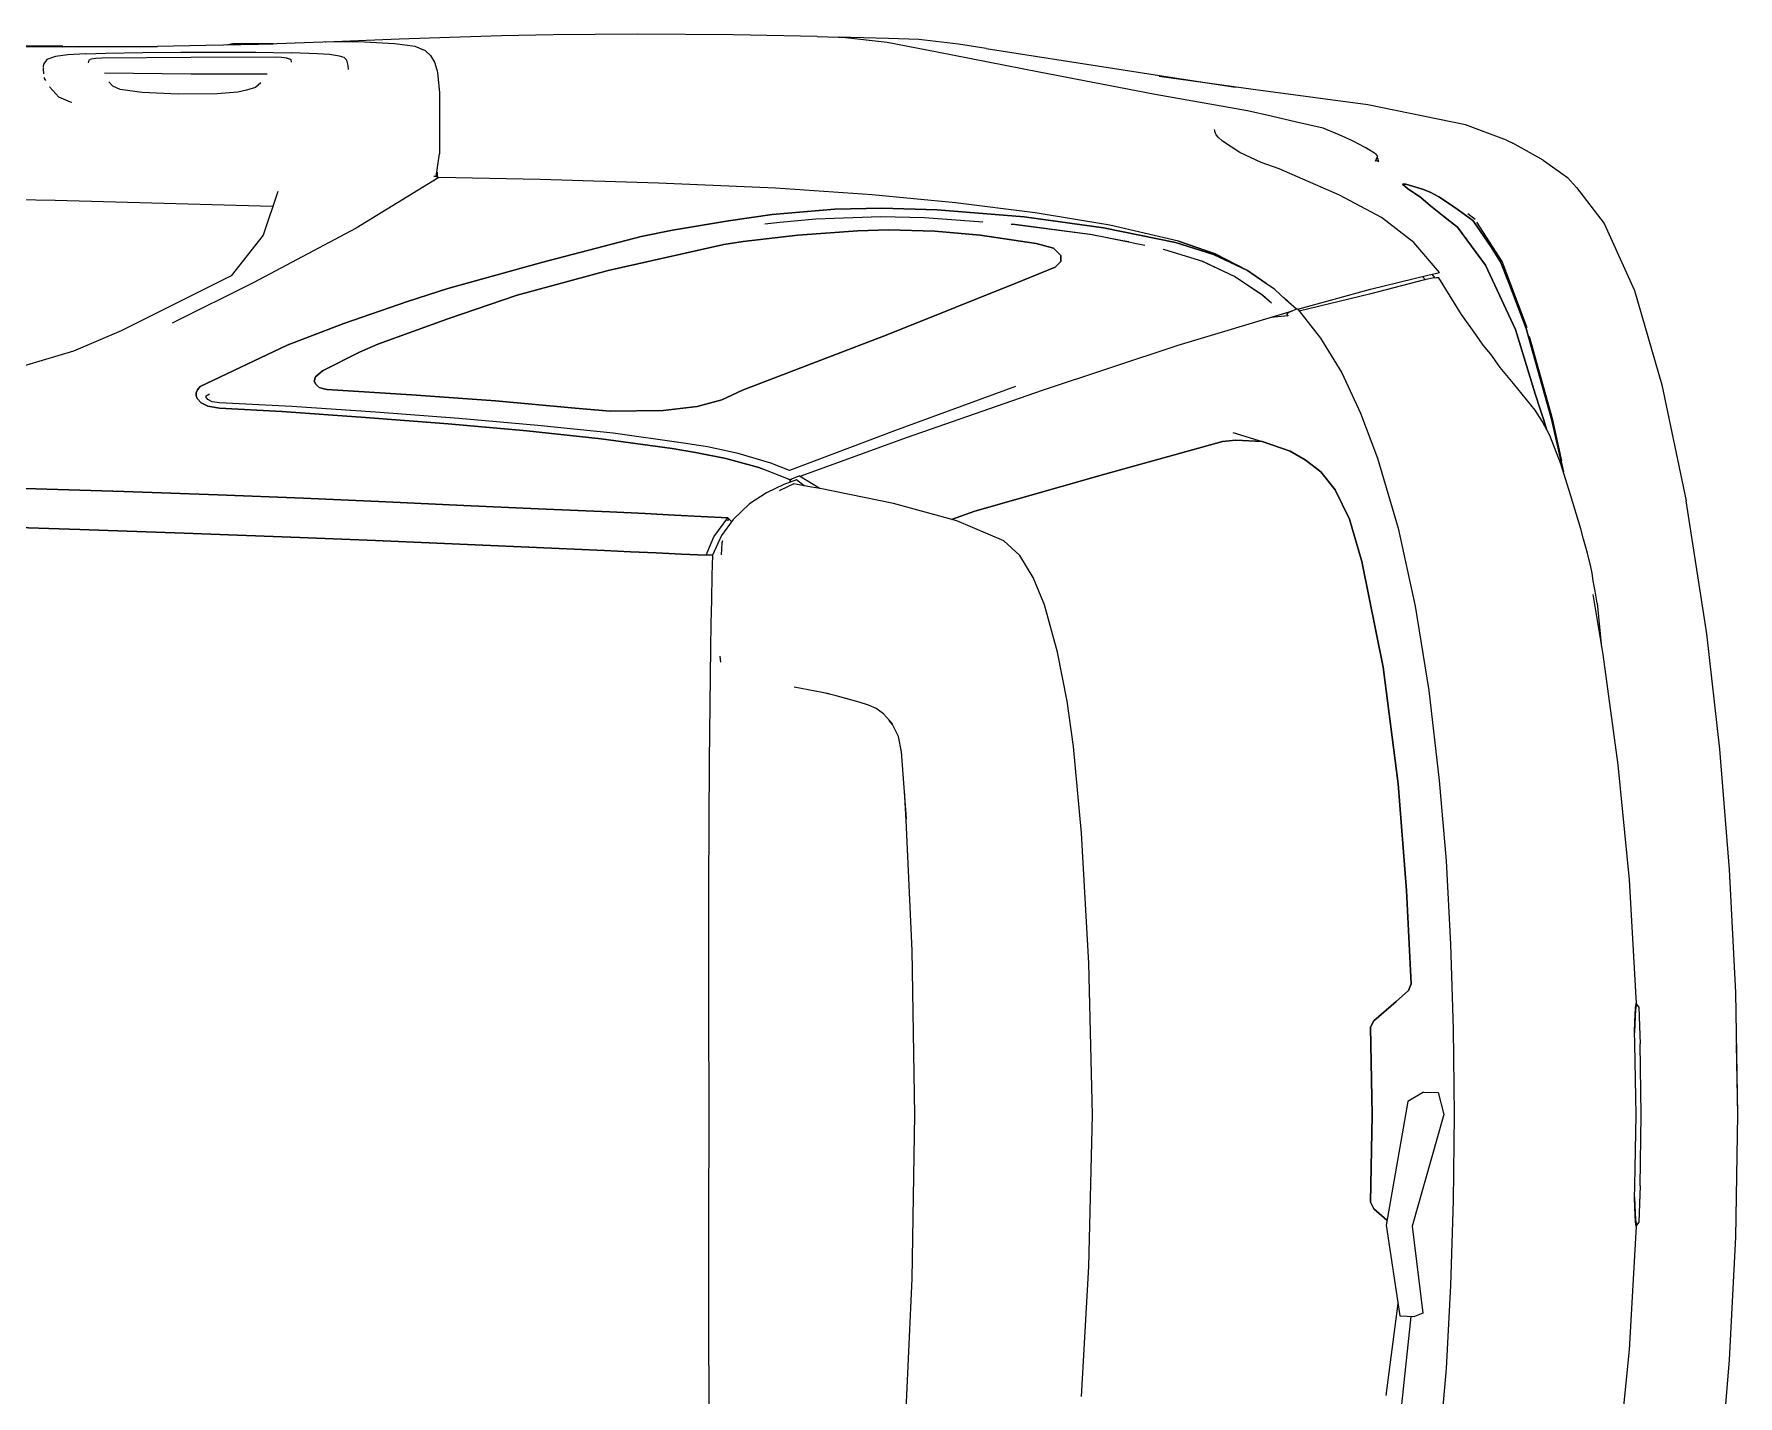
# Model space of a CAD drawing. Header units: millimetres. Extents: x 116290 to 180258, y 22146 to 121276.
# Drawn here: x 123896 to 125265, y 39548 to 40642 of the extents above; entities that cross this region are included whole.
import ezdxf

# ---------------------------------------------------------------- set-up
doc = ezdxf.new("R2010")
doc.units = ezdxf.units.MM

# ---------------------------------------------------------------- blocks, each defined once
blk = doc.blocks.new('A$C7ADB3080')
at = {"linetype": 'Continuous'}
for p, q in [((3154.5, 1834.7), (2920.1, 1835.4)), ((2925, 1835.1), (3140.2, 1834.4)), ((3140.2, 1834.4), (3154.5, 1834.3)), ((3155.1, 1834.3), (3141.2, 1834.3)), ((3141.2, 1834.3), (3141.2, 1834.3)), ((3154.5, 1834.7), (3189.7, 1834.5)), ((3167.6, 1834.3), (3155.1, 1834.3)), ((3167.2, 1834.3), (3179.8, 1834.4)), ((3179.8, 1834.4), (3189.8, 1834.5)), ((3189.7, 1834.5), (3230.4, 1834.5)), ((3269.2, 1835.3), (3230.4, 1834.5)), ((3311.5, 1836.1), (3269.2, 1835.3)), ((3290.9, 1836.5), (3285.7, 1835.6)), ((3301, 1836.5), (3290.9, 1836.5)), ((3290.9, 1836.5), (3301, 1836.5)), ((3323.5, 1836.5), (3301, 1836.5)), ((3301, 1836.5), (3323.5, 1836.5)), ((3363.4, 1837.9), (3311.5, 1836.1)), ((3392, 1838.1), (3363.4, 1837.9)), ((3365.8, 1837.9), (3365.3, 1837.9)), ((3424.7, 1840.3), (3365.8, 1837.9)), ((3420.9, 1836.7), (3392, 1838.1)), ((3437.5, 1834.4), (3420.9, 1836.7)), ((3465.3, 1841.8), (3424.7, 1840.3)), ((3445.8, 1830.9), (3437.5, 1834.4)), ((3506.8, 1843), (3465.3, 1841.8)), ((3548.4, 1843.9), (3506.8, 1843)), ((3615.8, 1844.5), (3548.4, 1843.9)), ((3693.3, 1843.9), (3615.8, 1844.5)), ((3760.4, 1842.6), (3693.3, 1843.9)), ((3760.4, 1842.6), (3777.5, 1842)), ((3780.6, 1841.8), (3777.5, 1842)), ((3817.8, 1840.9), (3777.6, 1842)), ((3777.6, 1842), (3784.7, 1841.8)), ((3816.5, 1837.6), (3780.6, 1841.8)), ((3856.8, 1830), (3816.5, 1837.6)), ((3842, 1840.1), (3817.8, 1840.9)), ((3873.8, 1836.4), (3842, 1840.1)), ((3896.2, 1832.9), (3873.8, 1836.4)), ((3138.8, 1818), (3139.2, 1820.6)), ((3141.5, 1824), (3139.2, 1820.6)), ((3148.6, 1826.5), (3141.5, 1824)), ((3158.6, 1827.8), (3148.6, 1826.5)), ((3173, 1828.6), (3158.6, 1827.8)), ((3173, 1828.6), (3189, 1829)), ((3175.3, 1823.4), (3174.9, 1821.4)), ((3175.3, 1823.4), (3176.5, 1824)), ((3177.6, 1824.3), (3176.5, 1824)), ((3180.9, 1824.9), (3177.6, 1824.3)), ((3185.7, 1825.1), (3180.9, 1824.9)), ((3257.4, 1825.6), (3185.7, 1825.1)), ((3189, 1829), (3218.8, 1829.6)), ((3218.8, 1829.6), (3249.2, 1829.8)), ((3249.2, 1829.8), (3278.5, 1830)), ((3325.3, 1825.8), (3257.4, 1825.6)), ((3278.5, 1830), (3294.3, 1829.9)), ((3294.3, 1829.9), (3309.6, 1829.8)), ((3309.6, 1829.8), (3338.2, 1829.4)), ((3330.2, 1825.6), (3325.3, 1825.8)), ((3334.3, 1825.1), (3330.2, 1825.6)), ((3336.4, 1824.3), (3334.3, 1825.1)), ((3334.5, 1825), (3335.7, 1824.9)), ((3335.7, 1824.9), (3337.6, 1824)), ((3337.6, 1824), (3336.4, 1824.3)), ((3337.6, 1824), (3338, 1821.8)), ((3359.1, 1828.7), (3338.2, 1829.4)), ((3368.6, 1828), (3359.1, 1828.7)), ((3376.8, 1826.8), (3368.6, 1828)), ((3380.5, 1825.5), (3376.8, 1826.8)), ((3382.5, 1823.5), (3380.5, 1825.5)), ((3383.7, 1819.1), (3382.5, 1823.5)), ((3445.8, 1830.9), (3449.9, 1827.1)), ((3449.9, 1827.1), (3453.1, 1821.8)), ((3453.1, 1821.8), (3454.9, 1815.7)), ((3938.8, 1813.9), (3856.8, 1830)), ((3896.2, 1832.9), (3937.3, 1826.5)), ((3937.3, 1826.5), (3958, 1823.1)), ((3958, 1823.1), (4042.4, 1810.1)), ((3138.8, 1816.6), (3138.9, 1817.6)), ((3139.2, 1812.5), (3138.8, 1816.6)), ((3139.6, 1808.8), (3139.6, 1809.6)), ((3140.7, 1807.1), (3139.6, 1808.8)), ((3187.9, 1813.2), (3257.6, 1812.5)), ((3257.6, 1812.5), (3318.7, 1812.5)), ((3384, 1816), (3383.7, 1819.1)), ((3454.9, 1815.7), (3455.1, 1815)), ((3455.1, 1815), (3455.4, 1813.2)), ((3455.4, 1813.2), (3456.9, 1797.4)), ((4032, 1795.9), (3938.8, 1813.9)), ((4110.6, 1799.9), (4035.1, 1810.4)), ((4035.2, 1810.4), (4035.1, 1810.4)), ((4042.4, 1810.1), (4096.4, 1801.8)), ((3143.9, 1801.9), (3143.8, 1801.9)), ((3151.3, 1793.8), (3143.9, 1801.9)), ((3160.5, 1789.8), (3151.3, 1793.8)), ((3194.7, 1802.6), (3191.3, 1806.1)), ((3200.5, 1799.8), (3194.7, 1802.6)), ((3218.3, 1797.4), (3200.5, 1799.8)), ((3247.2, 1796.1), (3218.3, 1797.4)), ((3278.4, 1796.4), (3247.2, 1796.1)), ((3294.9, 1797.7), (3278.4, 1796.4)), ((3301.9, 1799.5), (3294.9, 1797.7)), ((3309.3, 1801.6), (3301.9, 1799.5)), ((3313.6, 1805.2), (3309.3, 1801.6)), ((3456.9, 1797.4), (3456.9, 1768.6)), ((4106, 1782.7), (4032, 1795.9)), ((4202.8, 1787.5), (4110.6, 1799.9)), ((3161.6, 1789.6), (3160.5, 1789.8)), ((4125.1, 1778.5), (4106, 1782.7)), ((4281.2, 1771.5), (4202.8, 1787.5)), ((3456.9, 1768.6), (3456.9, 1748.3)), ((4080, 1765.6), (4079.5, 1767.9)), ((4081, 1763.4), (4079.8, 1766.2)), ((4145.5, 1773.8), (4125.1, 1778.5)), ((4166.8, 1768.8), (4145.5, 1773.8)), ((4179.6, 1763.4), (4166.8, 1768.8)), ((4314.2, 1759.2), (4281.2, 1771.5)), ((4082.5, 1761.6), (4081, 1763.4)), ((4086.1, 1758.5), (4082.5, 1761.6)), ((4099.9, 1749.3), (4086.1, 1758.5)), ((4190.3, 1758.6), (4179.6, 1763.4)), ((4201, 1753), (4190.3, 1758.6)), ((4208.9, 1748.3), (4201, 1753)), ((4314.2, 1759.2), (4319.2, 1756.8)), ((4343.6, 1743.2), (4319.2, 1756.8)), ((3454.3, 1729.9), (3456.9, 1748.3)), ((4116.9, 1741.3), (4099.9, 1749.3)), ((4131.6, 1736.2), (4116.9, 1741.3)), ((4208.9, 1748.3), (4210.6, 1746.2)), ((4208.9, 1742.4), (4210.6, 1746.2)), ((4211.3, 1742.1), (4209, 1742.8)), ((4210, 1745), (4210.4, 1744.8)), ((4210.4, 1744.8), (4211.4, 1741.7)), ((4343.6, 1743.2), (4363.1, 1729.2)), ((3456.6, 1729.3), (3390, 1688.5)), ((3455.3, 1729.9), (3452.5, 1730)), ((3452.6, 1726.9), (3455.5, 1729.2)), ((3455.3, 1729.2), (3455.3, 1733.4)), ((3455.3, 1728.5), (3455.3, 1729)), ((3537.8, 1727.6), (3456.6, 1729.3)), ((3632.9, 1724.7), (3537.8, 1727.6)), ((3726.9, 1720.6), (3632.9, 1724.7)), ((4180, 1714.9), (4131.6, 1736.2)), ((4370.3, 1721.1), (4363.1, 1729.2)), ((3148.3, 1710.7), (2594.2, 1721.7)), ((3327.1, 1717.9), (3315.3, 1682.8)), ((3804.6, 1715.3), (3726.9, 1720.6)), ((3871.4, 1708.8), (3804.6, 1715.3)), ((4213.7, 1697), (4180, 1714.9)), ((4230.6, 1723.8), (4234.6, 1720.4)), ((4233.3, 1723.8), (4230.6, 1723.8)), ((4234.6, 1720.4), (4230.6, 1723.8)), ((4230.6, 1723.8), (4233.3, 1723.8)), ((4246.7, 1719.9), (4233.3, 1723.8)), ((4233.3, 1723.8), (4246.7, 1719.9)), ((4234.6, 1720.4), (4245.3, 1713.2)), ((4245.3, 1713.2), (4234.6, 1720.4)), ((4245.3, 1713.2), (4253.1, 1706.5)), ((4253.1, 1706.5), (4245.3, 1713.2)), ((4252.8, 1717.5), (4246.7, 1719.9)), ((4246.7, 1719.9), (4252.8, 1717.5)), ((4259.8, 1713.6), (4252.8, 1717.5)), ((4252.8, 1717.5), (4259.8, 1713.6)), ((4266.7, 1709.2), (4259.8, 1713.6)), ((4259.8, 1713.6), (4266.7, 1709.2)), ((4370.3, 1721.1), (4392.6, 1692.2)), ((3323, 1705.8), (3148.3, 1710.7)), ((3724.3, 1699.5), (3689.1, 1694.4)), ((3689.1, 1694.4), (3724.3, 1699.5)), ((3774.5, 1703.9), (3724.3, 1699.5)), ((3724.3, 1699.5), (3774.5, 1703.9)), ((3759.2, 1696), (3811.2, 1697.9)), ((3812.3, 1704.6), (3774.5, 1703.9)), ((3774.5, 1703.9), (3812.3, 1704.6)), ((3811.2, 1697.9), (3846.5, 1697)), ((3856.9, 1703.3), (3812.3, 1704.6)), ((3812.3, 1704.6), (3856.9, 1703.3)), ((3926.7, 1697.5), (3856.9, 1703.3)), ((3856.9, 1703.3), (3926.7, 1697.5)), ((3935.4, 1700.8), (3871.4, 1708.8)), ((3990.3, 1688.8), (3926.7, 1697.5)), ((3926.7, 1697.5), (3990.3, 1688.8)), ((3995.6, 1690.9), (3935.4, 1700.8)), ((4253.1, 1706.5), (4263.7, 1698)), ((4263.7, 1698), (4253.1, 1706.5)), ((4263.7, 1698), (4274.7, 1689.4)), ((4274.7, 1689.4), (4263.7, 1698)), ((4275.4, 1703.2), (4266.7, 1709.2)), ((4266.7, 1709.2), (4275.4, 1703.2)), ((4287.1, 1694.7), (4275.4, 1703.2)), ((4275.4, 1703.2), (4287.1, 1694.7)), ((4288.8, 1695.5), (4283, 1700)), ((3390, 1688.5), (3307.9, 1644.8)), ((3644.1, 1687), (3619.1, 1681.8)), ((3619.1, 1681.8), (3644.1, 1687)), ((3689.1, 1694.4), (3644.1, 1687)), ((3644.1, 1687), (3689.1, 1694.4)), ((3718.4, 1692), (3730.4, 1693.4)), ((3730.4, 1693.4), (3759.2, 1696)), ((3744.9, 1682.9), (3793.1, 1686.4)), ((3793.1, 1686.4), (3744.9, 1682.9)), ((3793.1, 1686.4), (3817.7, 1687.2)), ((3817.7, 1687.2), (3793.1, 1686.4)), ((3817.7, 1687.2), (3854.8, 1686)), ((3854.8, 1686), (3817.7, 1687.2)), ((3846.5, 1697), (3893.4, 1693.5)), ((3854.8, 1686), (3891.3, 1682.8)), ((3891.3, 1682.8), (3854.8, 1686)), ((3916.3, 1691.8), (3917.5, 1691.7)), ((3979.7, 1683.5), (3917.3, 1691.7)), ((3917.5, 1691.7), (3981.3, 1683.4)), ((4004.3, 1678.6), (3979.7, 1683.5)), ((4048.1, 1677.1), (3990.3, 1688.8)), ((3990.3, 1688.8), (4048.1, 1677.1)), ((4050.7, 1678.1), (3995.6, 1690.9)), ((4239.6, 1677.1), (4213.7, 1697)), ((4274.7, 1689.4), (4297.1, 1658.8)), ((4297.1, 1658.8), (4274.7, 1689.4)), ((4290.4, 1690), (4287.1, 1694.7)), ((4287.1, 1694.7), (4290.4, 1690)), ((4310.5, 1661.7), (4290.3, 1693.3)), ((4301.5, 1673.7), (4290.4, 1690)), ((4290.4, 1690), (4301.5, 1673.7)), ((4392.6, 1692.2), (4416.8, 1638.5)), ((3315.3, 1682.8), (3289.8, 1650.3)), ((3619.1, 1681.8), (3540, 1661.1)), ((3540, 1661.1), (3619.1, 1681.8)), ((3592.6, 1654.4), (3685.5, 1675.3)), ((3685.5, 1675.3), (3592.6, 1654.4)), ((3685.5, 1675.3), (3701, 1677.9)), ((3701, 1677.9), (3685.5, 1675.3)), ((3701, 1677.9), (3744.9, 1682.9)), ((3744.9, 1682.9), (3701, 1677.9)), ((3891.3, 1682.8), (3936.2, 1676.3)), ((3936.2, 1676.3), (3891.3, 1682.8)), ((3936.2, 1676.3), (3950.2, 1672.4)), ((3950.2, 1672.4), (3936.2, 1676.3)), ((3950.2, 1672.4), (3956.1, 1666.6)), ((3956.1, 1666.6), (3950.2, 1672.4)), ((3981.3, 1683.4), (4023.5, 1674.8)), ((4010.7, 1677.4), (4004.3, 1678.6)), ((4038.4, 1671.7), (4039.3, 1671.5)), ((4039.3, 1671.5), (4069.8, 1662)), ((4078.8, 1667.3), (4048.1, 1677.1)), ((4048.1, 1677.1), (4078.8, 1667.3)), ((4050.7, 1678.1), (4080.1, 1667.8)), ((4050.7, 1678.1), (4050.7, 1678.1)), ((4080.1, 1667.8), (4050.7, 1678.1)), ((4260.4, 1652.9), (4239.6, 1677.1)), ((4309.4, 1661.5), (4301.5, 1673.7)), ((4301.5, 1673.7), (4309.4, 1661.5)), ((3540, 1661.1), (3463.8, 1640.1)), ((3463.8, 1640.1), (3540, 1661.1)), ((3951.6, 1657.2), (3925.2, 1646.4)), ((3925.2, 1646.4), (3951.6, 1657.2)), ((3956, 1661.6), (3951.6, 1657.2)), ((3951.6, 1657.2), (3956, 1661.6)), ((3956.1, 1666.6), (3956, 1661.6)), ((3956, 1661.6), (3956.1, 1666.6)), ((4095.5, 1649.7), (4069.3, 1662.1)), ((4069.8, 1662), (4096.4, 1649.5)), ((4106, 1654.5), (4078.8, 1667.3)), ((4078.8, 1667.3), (4106, 1654.5)), ((4080.1, 1667.8), (4106, 1654.5)), ((4106, 1654.5), (4080.1, 1667.8)), ((4297.1, 1658.8), (4321.2, 1607.2)), ((4321.2, 1607.2), (4297.1, 1658.8)), ((4316, 1644.7), (4309.4, 1661.5)), ((4309.4, 1661.5), (4316, 1644.7)), ((4330.7, 1608.4), (4310.5, 1661.7)), ((3289.8, 1650.3), (3201.4, 1606)), ((3307.9, 1644.8), (3242.4, 1612.3)), ((3519.3, 1634.8), (3592.6, 1654.4)), ((3592.6, 1654.4), (3519.3, 1634.8)), ((3925.2, 1646.4), (3817.2, 1603)), ((3817.2, 1603), (3925.2, 1646.4)), ((4117.9, 1634.7), (4095.5, 1649.7)), ((4096.4, 1649.5), (4118.4, 1634.8)), ((4121, 1644.1), (4106, 1654.5)), ((4106, 1654.5), (4120.9, 1644.2)), ((4120.9, 1644.2), (4121.2, 1644)), ((4128, 1639.3), (4121.3, 1643.9)), ((4248.1, 1646.9), (4204.1, 1635.6)), ((4204.9, 1639.5), (4250.9, 1650.7)), ((4246.7, 1649.7), (4249, 1647.1)), ((4256.1, 1648.5), (4248.1, 1646.9)), ((4250.9, 1650.7), (4260.4, 1652.9)), ((4254.1, 1651.5), (4256.3, 1648.9)), ((4256.5, 1648.5), (4256.1, 1648.5)), ((4256.3, 1648.9), (4256.6, 1648.3)), ((4259.7, 1648.5), (4257.4, 1648.5)), ((4278, 1619.2), (4259.7, 1648.5)), ((4330, 1607.9), (4316, 1644.7)), ((4316, 1644.7), (4330, 1607.9)), ((3431.3, 1629.6), (3380.1, 1611.8)), ((3380.1, 1611.8), (3431.3, 1629.6)), ((3463.8, 1640.1), (3431.3, 1629.6)), ((3431.3, 1629.6), (3463.8, 1640.1)), ((3463.6, 1615.6), (3519.3, 1634.8)), ((3519.3, 1634.8), (3463.6, 1615.6)), ((4125.2, 1628.3), (4117.9, 1634.7)), ((4118.4, 1634.8), (4125.2, 1628.5)), ((4136.9, 1631), (4128, 1639.3)), ((4134.8, 1633), (4134.9, 1633)), ((4134.9, 1633), (4145.3, 1623.3)), ((4145.3, 1623.3), (4136.9, 1631)), ((4146.5, 1623.3), (4204.9, 1639.5)), ((4204.1, 1635.6), (4147.6, 1621.9)), ((4416.8, 1638.5), (4439, 1562.7)), ((3407.4, 1595.4), (3463.6, 1615.6)), ((3463.6, 1615.6), (3407.4, 1595.4)), ((4050.4, 1594.4), (4142.2, 1622)), ((4138.6, 1618.2), (4124.8, 1616.8)), ((4125.2, 1628.5), (4125, 1628.4)), ((4139.4, 1620.9), (4137.7, 1619.3)), ((4138.9, 1617.7), (4137.7, 1619.3)), ((4146.3, 1623.6), (4139.4, 1620.9)), ((4140.8, 1621.4), (4140.7, 1621.5)), ((4146.3, 1623.6), (4164.8, 1600.2)), ((4289.5, 1603), (4278, 1619.2)), ((3201.4, 1606), (3163.1, 1589.7)), ((3380.1, 1611.8), (3334.6, 1594.5)), ((3334.6, 1594.5), (3380.1, 1611.8)), ((3817.2, 1603), (3700.4, 1558.4)), ((3700.4, 1558.4), (3817.2, 1603)), ((4295.4, 1594.5), (4289.5, 1603)), ((4321.2, 1607.2), (4337.1, 1555.5)), ((4337.1, 1555.5), (4321.2, 1607.2)), ((4350.6, 1534.3), (4330, 1607.9)), ((4330, 1607.9), (4350.6, 1534.3)), ((4351.4, 1534.4), (4332.7, 1601.5)), ((3163.1, 1589.7), (3112.6, 1574.6)), ((3334.6, 1594.5), (3264.7, 1561.2)), ((3264.7, 1561.2), (3334.6, 1594.5)), ((3363.1, 1573.8), (3392.8, 1588.9)), ((3392.8, 1588.9), (3363.1, 1573.8)), ((3392.8, 1588.9), (3407.4, 1595.4)), ((3407.4, 1595.4), (3392.8, 1588.9)), ((3941.5, 1558.3), (4050.4, 1594.4)), ((4164.8, 1600.2), (4181.7, 1572.2)), ((4301.5, 1587.2), (4295.4, 1594.5)), ((4309, 1576.5), (4301.5, 1587.2)), ((4319.8, 1563.6), (4309, 1576.5)), ((3264.7, 1561.2), (3262.5, 1558.7)), ((3262.5, 1558.7), (3264.7, 1561.2)), ((3356.4, 1565.7), (3357.5, 1569.1)), ((3357.5, 1569.1), (3356.4, 1565.7)), ((3357.6, 1563.2), (3356.4, 1565.7)), ((3356.4, 1565.7), (3357.6, 1563.2)), ((3357.5, 1569.1), (3363.1, 1573.8)), ((3363.1, 1573.8), (3357.5, 1569.1)), ((3360.3, 1560.6), (3357.6, 1563.2)), ((3357.6, 1563.2), (3360.3, 1560.6)), ((3364.2, 1559.4), (3360.3, 1560.6)), ((3360.3, 1560.6), (3360.8, 1560.5)), ((3360.3, 1560.6), (3364.2, 1559.4)), ((3919.8, 1561.3), (3822.4, 1525.6)), ((4181.7, 1572.2), (4196.9, 1540)), ((4337.2, 1542.2), (4319.8, 1563.6)), ((4439, 1562.7), (4458.5, 1469.5)), ((3262.5, 1558.7), (3261.6, 1556.1)), ((3261.6, 1556.1), (3262.5, 1558.7)), ((3261.6, 1556.1), (3261.6, 1553.9)), ((3261.6, 1553.9), (3261.6, 1556.1)), ((3261.6, 1556.1), (3261.6, 1555.9)), ((3261.6, 1553.9), (3262.3, 1551.6)), ((3262.3, 1551.6), (3261.6, 1553.9)), ((3262.2, 1551.8), (3262.3, 1551.6)), ((3262.3, 1551.6), (3265.7, 1548.2)), ((3265.7, 1548.2), (3262.3, 1551.6)), ((3265.7, 1548.2), (3271, 1545.4)), ((3271, 1545.4), (3265.7, 1548.2)), ((3271, 1550.8), (3269.2, 1553.1)), ((3269.5, 1552.8), (3269.6, 1553.9)), ((3269.6, 1553.9), (3272.3, 1555.5)), ((3274.3, 1549.1), (3271, 1550.8)), ((3280.2, 1548.2), (3274.3, 1549.1)), ((3338.5, 1545.3), (3280.2, 1548.2)), ((3366.9, 1559), (3364.2, 1559.4)), ((3364.2, 1559.4), (3366.9, 1559)), ((3366.7, 1559.1), (3366.9, 1559)), ((3434.5, 1554.7), (3366.9, 1559)), ((3366.9, 1559), (3434.5, 1554.7)), ((3501.9, 1549.7), (3434.5, 1554.7)), ((3434.5, 1554.7), (3501.9, 1549.7)), ((3566, 1543.9), (3501.9, 1549.7)), ((3501.9, 1549.7), (3566, 1543.9)), ((3683.7, 1550.7), (3664.1, 1545.3)), ((3664.1, 1545.3), (3683.7, 1550.7)), ((3700.4, 1558.4), (3683.7, 1550.7)), ((3683.7, 1550.7), (3700.4, 1558.4)), ((3832.9, 1520.5), (3941.5, 1558.3)), ((4337.1, 1555.5), (4341.1, 1543)), ((4341.1, 1543), (4337.1, 1555.5)), ((3271, 1545.4), (3280.2, 1543.8)), ((3280.2, 1543.8), (3271, 1545.4)), ((3280.2, 1543.8), (3330.4, 1541.1)), ((3330.4, 1541.1), (3280.2, 1543.8)), ((3330.4, 1541.1), (3397.7, 1536.4)), ((3397.7, 1536.4), (3330.4, 1541.1)), ((3405.7, 1540.6), (3338.5, 1545.3)), ((3397.7, 1536.4), (3464.1, 1531.2)), ((3464.1, 1531.2), (3397.7, 1536.4)), ((3472.6, 1535.6), (3405.7, 1540.6)), ((3536, 1530), (3472.6, 1535.6)), ((3594.2, 1541.4), (3566, 1543.9)), ((3566, 1543.9), (3594.2, 1541.4)), ((3636.8, 1542), (3594.2, 1541.4)), ((3594.2, 1541.4), (3636.8, 1542)), ((3664.1, 1545.3), (3636.8, 1542)), ((3636.8, 1542), (3664.1, 1545.3)), ((4196.9, 1540), (4210.5, 1503.8)), ((4342.8, 1533.4), (4337.2, 1542.2)), ((4341.1, 1543), (4344.1, 1534.3)), ((4344.1, 1534.3), (4341.1, 1543)), ((4348.9, 1521.9), (4342.8, 1533.4)), ((4344.1, 1534.3), (4345.7, 1528.8)), ((4345.7, 1528.8), (4344.1, 1534.3)), ((4359.8, 1492.7), (4350.6, 1534.3)), ((4350.6, 1534.3), (4359.8, 1492.7)), ((4358.6, 1501.7), (4351.4, 1534.4)), ((3464.1, 1531.2), (3527.2, 1525.6)), ((3527.2, 1525.6), (3464.1, 1531.2)), ((3527.2, 1525.6), (3587, 1519.2)), ((3587, 1519.2), (3527.2, 1525.6)), ((3596.5, 1523.8), (3536, 1530)), ((3587, 1519.2), (3643.8, 1511.6)), ((3643.8, 1511.6), (3587, 1519.2)), ((3653.1, 1515.9), (3596.5, 1523.8)), ((3822.4, 1525.6), (3738.1, 1493.8)), ((3746.6, 1489.3), (3832.9, 1520.5)), ((4094.2, 1524.4), (4096.2, 1523.8)), ((4094.2, 1524.4), (4117.8, 1517.2)), ((4345.7, 1528.8), (4346.6, 1526.2)), ((4346.6, 1526.2), (4345.7, 1528.8)), ((4357.7, 1499.3), (4348.9, 1521.9)), ((3643.8, 1511.6), (3662.7, 1508.4)), ((3662.7, 1508.4), (3643.8, 1511.6)), ((3672.4, 1512.7), (3653.1, 1515.9)), ((3662.7, 1508.4), (3687.1, 1503.5)), ((3687.1, 1503.5), (3662.7, 1508.4)), ((3696.9, 1507.4), (3672.4, 1512.7)), ((3723.1, 1499.8), (3696.9, 1507.4)), ((3991.5, 1490.9), (4085.9, 1517)), ((4085.9, 1517), (3991.5, 1490.9)), ((4085.9, 1517), (4096.8, 1518.2)), ((4096.8, 1518.2), (4085.9, 1517)), ((4096.8, 1518.2), (4117.8, 1517.2)), ((4117.8, 1517.2), (4096.8, 1518.2)), ((4117.8, 1517.2), (4140.4, 1509.4)), ((4140.4, 1509.4), (4117.8, 1517.2)), ((4140.4, 1509.4), (4152.4, 1502.3)), ((4152.4, 1502.3), (4140.4, 1509.4)), ((3687.1, 1503.5), (3713.6, 1496.2)), ((3713.6, 1496.2), (3687.1, 1503.5)), ((3713.6, 1496.2), (3716.2, 1495.2)), ((3738.7, 1486.4), (3713.6, 1496.2)), ((3738.1, 1493.8), (3723.1, 1499.8)), ((3738.2, 1493.8), (3738.1, 1493.8)), ((4152.4, 1502.3), (4165, 1492.8)), ((4165, 1492.8), (4152.4, 1502.3)), ((4165, 1492.8), (4176.6, 1478.3)), ((4176.6, 1478.3), (4165, 1492.8)), ((4210.5, 1503.8), (4227, 1447.4)), ((4365.6, 1474.4), (4357.7, 1499.3)), ((3203.4, 1477), (3123.9, 1479.4)), ((3123.9, 1479.4), (3203.4, 1477)), ((3733.7, 1482.6), (3719.7, 1476)), ((3741.7, 1483.1), (3730.8, 1477.9)), ((3743.8, 1486.4), (3733.7, 1482.6)), ((3736.9, 1487.1), (3738.7, 1486.4)), ((3746.3, 1489.5), (3738.5, 1486.3)), ((3738.5, 1486.3), (3739.1, 1484.6)), ((3738.7, 1486.4), (3740.1, 1486.9)), ((3738.7, 1486.3), (3738.7, 1486.4)), ((3738.7, 1484.5), (3738.7, 1485.8)), ((3748.7, 1481.8), (3741.7, 1483.1)), ((3749.9, 1481.6), (3743.8, 1486.4)), ((3746.3, 1489.5), (3762, 1479.9)), ((3755.7, 1480.5), (3748.7, 1481.8)), ((3762.8, 1479.3), (3755.7, 1480.5)), ((3762, 1479.9), (3762.7, 1479.3)), ((3821.6, 1467.4), (3762.8, 1479.3)), ((3887, 1461.1), (3991.5, 1490.9)), ((3991.5, 1490.9), (3887, 1461.1)), ((4176.6, 1478.3), (4188.1, 1454.7)), ((4188.1, 1454.7), (4176.6, 1478.3)), ((3279, 1474.4), (3203.4, 1477)), ((3203.4, 1477), (3279, 1474.4)), ((3347.7, 1471.6), (3279, 1474.4)), ((3279, 1474.4), (3347.7, 1471.6)), ((3413.9, 1468.6), (3347.7, 1471.6)), ((3347.7, 1471.6), (3413.9, 1468.6)), ((3476.6, 1465.7), (3413.9, 1468.6)), ((3413.9, 1468.6), (3476.6, 1465.7)), ((3536.4, 1463), (3476.6, 1465.7)), ((3476.6, 1465.7), (3536.4, 1463)), ((3706.1, 1467), (3692.8, 1454.4)), ((3719.7, 1476), (3706.1, 1467)), ((3730.8, 1477.9), (3730, 1477.5)), ((3872.7, 1453.3), (3821.6, 1467.4)), ((4373.8, 1446.9), (4365.6, 1474.4)), ((4474.9, 1362.7), (4458.5, 1469.5)), ((3593.8, 1460.5), (3536.4, 1463)), ((3536.4, 1463), (3593.8, 1460.5)), ((3622.3, 1459.2), (3593.8, 1460.5)), ((3593.8, 1460.5), (3622.3, 1459.2)), ((3645.7, 1457.9), (3622.3, 1459.2)), ((3622.3, 1459.2), (3645.7, 1457.9)), ((3666.9, 1456.8), (3645.7, 1457.9)), ((3645.7, 1457.9), (3666.9, 1456.8)), ((3688.7, 1455.7), (3666.9, 1456.8)), ((3666.9, 1456.8), (3688.7, 1455.7)), ((3677.3, 1440.6), (3688.7, 1455.7)), ((3692.8, 1454.4), (3683.5, 1441.6)), ((3688.7, 1453.7), (3687.2, 1453.8)), ((3688.7, 1455.7), (3691.7, 1452.8)), ((3689.8, 1454.7), (3688.7, 1453.7)), ((3868.3, 1454.5), (3887, 1461.1)), ((3887, 1461.1), (3868.3, 1454.5)), ((3910.3, 1437.3), (3872.7, 1453.3)), ((4188.1, 1454.7), (4198, 1420.7)), ((4198, 1420.7), (4188.1, 1454.7)), ((3097.4, 1448.7), (3168.2, 1446.4)), ((3168.2, 1446.4), (3097.4, 1448.7)), ((3168.2, 1446.4), (3252, 1443.4)), ((3252, 1443.4), (3168.2, 1446.4)), ((3252, 1443.4), (3344.7, 1439.9)), ((3344.7, 1439.9), (3252, 1443.4)), ((3344.7, 1439.9), (3405.5, 1437.5)), ((3405.5, 1437.5), (3344.7, 1439.9)), ((3405.5, 1437.5), (3467.2, 1434.9)), ((3467.2, 1434.9), (3405.5, 1437.5)), ((3671.3, 1425.7), (3677.3, 1440.6)), ((3683.5, 1441.6), (3676.4, 1425.7)), ((3684.4, 1437.3), (3683.8, 1435.6)), ((3923.1, 1425.6), (3910.3, 1437.3)), ((4227, 1447.4), (4240.7, 1384.8)), ((4376, 1438.7), (4373.8, 1446.9)), ((4379.1, 1427.3), (4376, 1438.7)), ((3467.2, 1434.9), (3528.9, 1432.2)), ((3528.9, 1432.2), (3467.2, 1434.9)), ((3528.9, 1432.2), (3589.5, 1429.6)), ((3589.5, 1429.6), (3528.9, 1432.2)), ((3589.5, 1429.6), (3610.4, 1428.6)), ((3610.4, 1428.6), (3589.5, 1429.6)), ((3610.4, 1428.6), (3631.1, 1427.6)), ((3631.1, 1427.6), (3610.4, 1428.6)), ((3631.1, 1427.6), (3651.3, 1426.7)), ((3651.3, 1426.7), (3631.1, 1427.6)), ((3651.3, 1426.7), (3671.3, 1425.7)), ((3671.3, 1425.7), (3651.3, 1426.7)), ((3676.4, 1425.9), (3671.3, 1425.7)), ((3676.4, 1425.7), (3675.9, 1409.8)), ((3683.8, 1435.6), (3683.3, 1426.1)), ((3933.8, 1407.9), (3923.1, 1425.6)), ((4381.9, 1416.3), (4379.1, 1427.3)), ((3675.9, 1409.8), (3675.4, 1390)), ((4198, 1420.7), (4214.9, 1335.7)), ((4214.9, 1335.7), (4198, 1420.7)), ((4382.9, 1411.3), (4381.9, 1416.3)), ((4383.8, 1405.1), (4382.9, 1411.3)), ((3942.9, 1386), (3933.8, 1407.9)), ((4385.2, 1397), (4383.8, 1405.1)), ((4386.9, 1387.2), (4385.2, 1397)), ((3675.4, 1390), (3675.1, 1370.7)), ((3953.5, 1347.9), (3942.9, 1386)), ((4240.7, 1384.8), (4251.7, 1317)), ((4383.4, 1394.3), (4391.4, 1346)), ((4386.9, 1387.2), (4390.5, 1351.5)), ((3675.1, 1370.7), (3674.7, 1351.3)), ((4485.4, 1269.9), (4474.9, 1362.7)), ((3674.7, 1351.3), (3673.7, 1260.2)), ((3682.1, 1344.7), (3682.8, 1339.8)), ((3961.1, 1308.5), (3953.3, 1347.8)), ((4391.4, 1346), (4403.4, 1257.3)), ((4214.9, 1335.7), (4227, 1242)), ((4227, 1242), (4214.9, 1335.7)), ((3770, 1314.4), (3741.9, 1319.7)), ((3775.6, 1312.9), (3765.8, 1315.1)), ((4251.7, 1317), (4260.1, 1244.8)), ((3794, 1307.7), (3775.6, 1312.9)), ((3801.6, 1305.4), (3794, 1307.7)), ((3807.7, 1302.5), (3801.6, 1305.4)), ((3813.6, 1298.2), (3807.7, 1302.5)), ((3966.3, 1272), (3961.1, 1308.5)), ((3820.8, 1290.2), (3813.6, 1298.2)), ((3820.9, 1289.8), (3818.1, 1293.1)), ((3825.7, 1280.1), (3820.9, 1289.8)), ((3828.2, 1267.8), (3825.7, 1280.1)), ((3673.7, 1260.2), (3673.2, 1159.8)), ((3832.1, 1214), (3828.2, 1267.8)), ((3972.7, 1202.5), (3966.3, 1272)), ((4493.2, 1173.2), (4485.4, 1269.9)), ((4403.4, 1257.3), (4412.5, 1164.9)), ((3832, 1212.9), (3830.5, 1236.6)), ((4227, 1242), (4233.9, 1156.3)), ((4233.9, 1156.3), (4227, 1242)), ((4260.1, 1244.8), (4265.5, 1180.1)), ((3836.6, 1108.1), (3832, 1212.9)), ((3978.7, 1098.1), (3972.7, 1202.5)), ((4265.5, 1180.1), (4269.2, 1113.4)), ((4412.5, 1164.9), (4418.1, 1070.5)), ((4498.2, 1074.5), (4493.2, 1173.2)), ((3673.2, 1159.8), (3673.1, 1061.9)), ((4233.9, 1156.3), (4237.4, 1081.3)), ((4237.4, 1081.3), (4233.9, 1156.3)), ((4269.2, 1113.4), (4271.3, 1045.3)), ((3838.8, 976.2), (3836.6, 1108.1)), ((3981.5, 976.2), (3978.7, 1098.1)), ((4237.4, 1081.3), (4235.5, 1076.1)), ((4235.5, 1076.1), (4237.4, 1081.3)), ((4235.5, 1076.1), (4225.5, 1067.1)), ((4225.5, 1067.1), (4235.5, 1076.1)), ((4418.1, 1070.5), (4418.2, 1066)), ((4499.9, 976.2), (4498.2, 1074.5)), ((3673.1, 1061.9), (3673.4, 976.2)), ((4225.5, 1067.1), (4207.4, 1051.7)), ((4207.4, 1051.7), (4225.5, 1067.1)), ((4417.1, 1050.5), (4417.4, 1056.8)), ((4417.4, 1054.8), (4417.1, 1048.9)), ((4417.4, 1056.8), (4417.7, 1062.1)), ((4417.7, 1060.7), (4417.4, 1054.8)), ((4417.7, 1062.1), (4418.2, 1065.7)), ((4418.4, 1065.3), (4417.7, 1060.7)), ((4418.2, 1065.7), (4418.2, 1066)), ((4420.5, 1062.9), (4418.4, 1065.3)), ((4420.5, 1062.9), (4421, 1047.5)), ((4207.4, 1051.7), (4204.9, 1046.5)), ((4204.9, 1046.5), (4207.4, 1051.7)), ((4204.9, 1046.5), (4206.1, 976.2)), ((4206.1, 976.2), (4204.9, 1046.5)), ((4271.3, 1045.3), (4272, 976.2)), ((4417, 1042.8), (4417.1, 1050.5)), ((4417.1, 1048.9), (4417, 1042.1)), ((4417.1, 1033.3), (4417, 1042.8)), ((4421, 1047.5), (4421.4, 1033.2)), ((4418.2, 976.2), (4417.1, 1033.3)), ((4422.2, 976.2), (4421.4, 1033.2)), ((4500, 976.2), (4498.9, 1032.6)), ((4234.9, 986.8), (4217.4, 887.5)), ((4247.3, 994.5), (4234.9, 986.8)), ((4247.3, 994.5), (4259.3, 994)), ((4259.3, 994), (4263.7, 976.4)), ((3673.4, 976.2), (3673.1, 890.5)), ((3836.6, 844.3), (3838.8, 976.2)), ((3978.7, 854.2), (3981.5, 976.2)), ((4206.1, 976.2), (4204.9, 905.9)), ((4204.9, 905.9), (4206.1, 976.2)), ((4263.7, 976.4), (4238.2, 886.7)), ((4272, 976.2), (4271.3, 907.1)), ((4417.1, 919.1), (4418.2, 976.2)), ((4421.4, 919.2), (4422.2, 976.2)), ((4498.2, 877.8), (4500, 976.2)), ((4417, 909.5), (4417.1, 919.1)), ((4421.4, 919.2), (4421, 904.9)), ((4204.9, 905.9), (4207.4, 900.7)), ((4207.4, 900.7), (4204.9, 905.9)), ((4271.3, 907.1), (4269.2, 839)), ((4417, 910.2), (4417.1, 903.4)), ((4417.1, 901.9), (4417, 909.5)), ((4417.1, 903.4), (4417.4, 897.5)), ((4421, 904.9), (4420.5, 889.6)), ((3673.1, 890.5), (3673.2, 792.6)), ((4207.4, 900.7), (4218.1, 891.5)), ((4218.1, 891.5), (4207.4, 900.7)), ((4417.4, 895.6), (4417.1, 901.9)), ((4417.4, 897.5), (4417.7, 892.2)), ((4417.7, 890.3), (4417.4, 895.6)), ((4417.7, 892.2), (4418.4, 887.1)), ((4418.2, 886.7), (4417.7, 890.3)), ((4418.4, 887.1), (4420.5, 889.6)), ((4217.4, 887.5), (4228.4, 814.6)), ((4238.2, 886.7), (4246.8, 816.9)), ((4418.1, 881.9), (4412.5, 787.5)), ((4418.2, 886.4), (4418.1, 881.9)), ((4418.2, 886.4), (4418.2, 886.7)), ((4493.2, 779.2), (4498.2, 877.8)), ((3972.7, 749.9), (3978.7, 854.2)), ((3832, 739.5), (3836.6, 844.3)), ((4269.2, 839), (4265.5, 772.3)), ((4226.9, 824.6), (4217.1, 750.8)), ((4221.8, 668.4), (4237.6, 814.2)), ((4228.4, 814.6), (4240.3, 814.1)), ((4246.8, 816.9), (4240.3, 814.1)), ((3673.2, 792.6), (3673.7, 692.2)), ((4412.5, 787.5), (4403.4, 695.1)), ((4265.5, 772.3), (4260.1, 707.5)), ((4485.4, 682.5), (4493.2, 779.2))]:
    blk.add_line(p, q, dxfattribs=at)

msp = doc.modelspace()

# ---------------------------------------------------------------- block references
msp.add_blockref('A$C7ADB3080', (120764.6, 38797.6))

doc.saveas('drawing.dxf')
